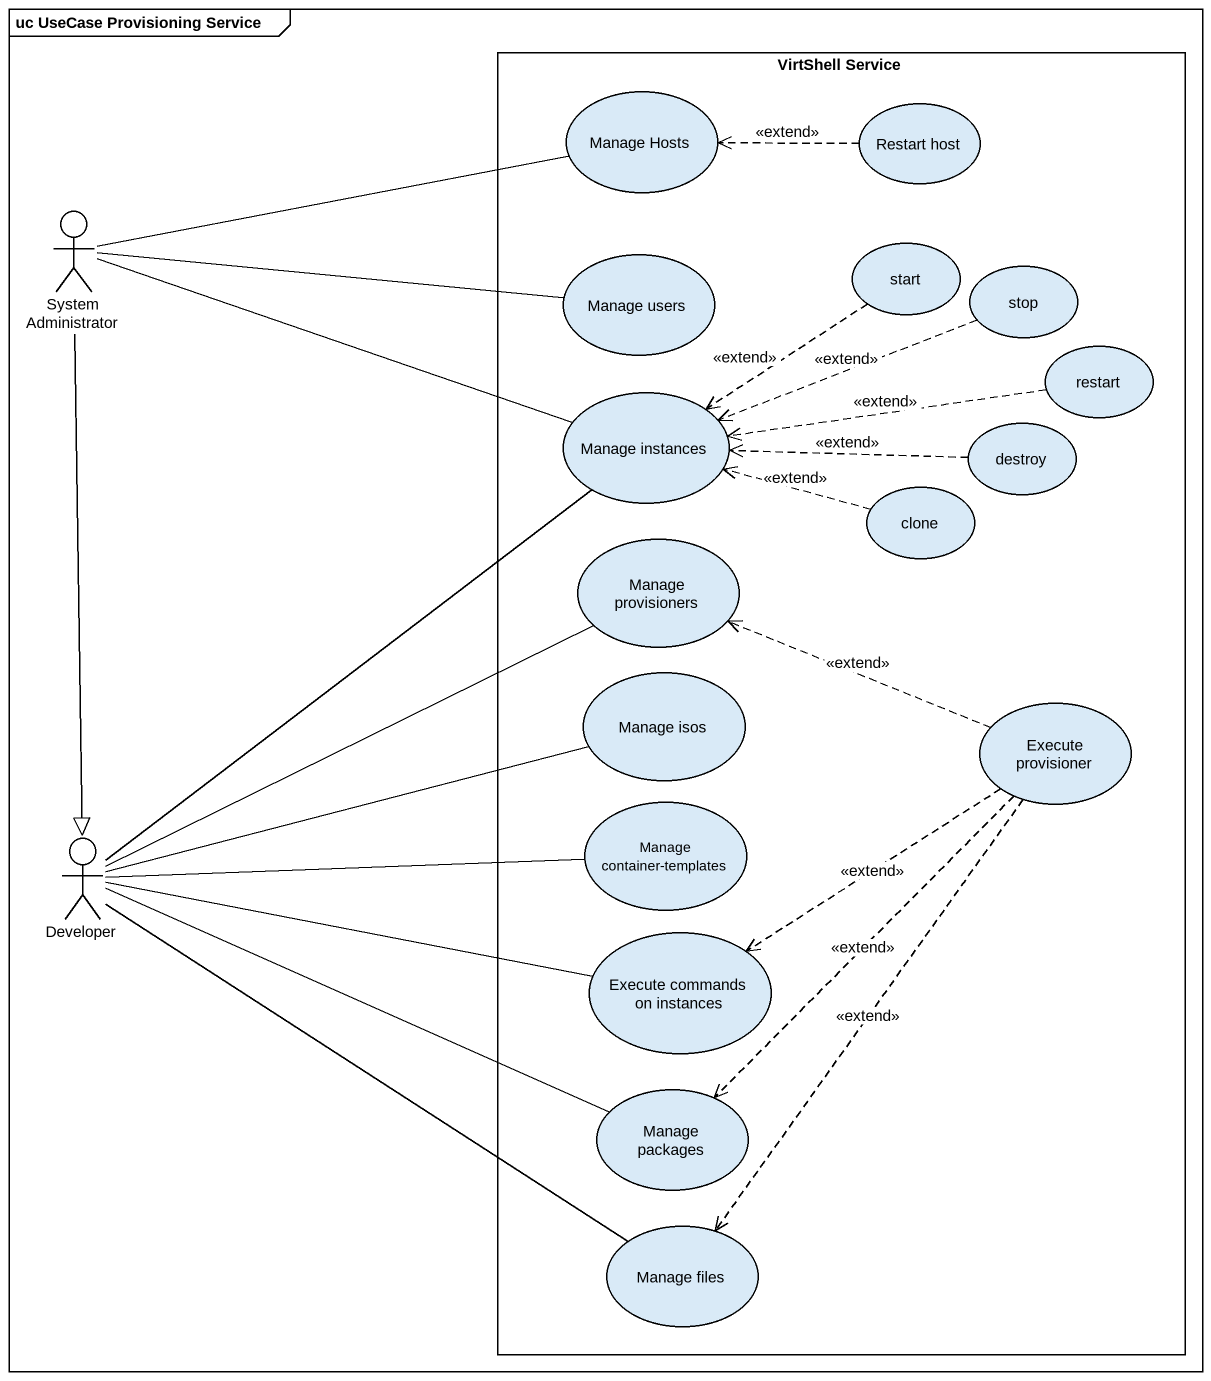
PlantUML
@startuml
mainframe uc UseCase Provisioning Service
rectangle "VirtShell Service" as VirtShell_Service {
  usecase "Manage Hosts" as Manage_Hosts
  usecase "Restart host" as Restart_host
  usecase "Manage users" as Manage_users
  usecase "start" as start_
  usecase "stop" as stop_
  usecase restart
  usecase "Manage instances" as Manage_instances
  usecase "destroy" as destroy_
  usecase "Manage provisioners" as Manage_provisioners
  usecase clone
  usecase "Manage isos" as Manage_isos
  usecase "Execute provisioner" as Execute_provisioner
  usecase "Manage container-templates" as Manage_container_templates
  usecase "Execute commands on instances" as Execute_commands_on
  usecase "Manage packages" as Manage_packages
  usecase "Manage files" as Manage_files
}
actor "System Administrator" as System_Administrator
actor Developer
Restart_host .left.> Manage_Hosts : <<extend>>
System_Administrator -right- Manage_Hosts
System_Administrator -right- Manage_users
System_Administrator -right- Manage_instances
System_Administrator --|> Developer
start_ ..> Manage_instances : <<extend>>
stop_ .left.> Manage_instances : <<extend>>
restart .left.> Manage_instances : <<extend>>
destroy_ .left.> Manage_instances : <<extend>>
clone .left.> Manage_instances : <<extend>>
Execute_provisioner .left.> Manage_provisioners : <<extend>>
Execute_provisioner ..> Execute_commands_on : <<extend>>
Execute_provisioner ..> Manage_packages : <<extend>>
Execute_provisioner ..> Manage_files : <<extend>>
Developer -up- Manage_instances
Developer -right- Manage_provisioners
Developer -right- Manage_isos
Developer -right- Manage_container_templates
Developer -right- Execute_commands_on
Developer -right- Manage_packages
Developer -- Manage_files
@enduml
